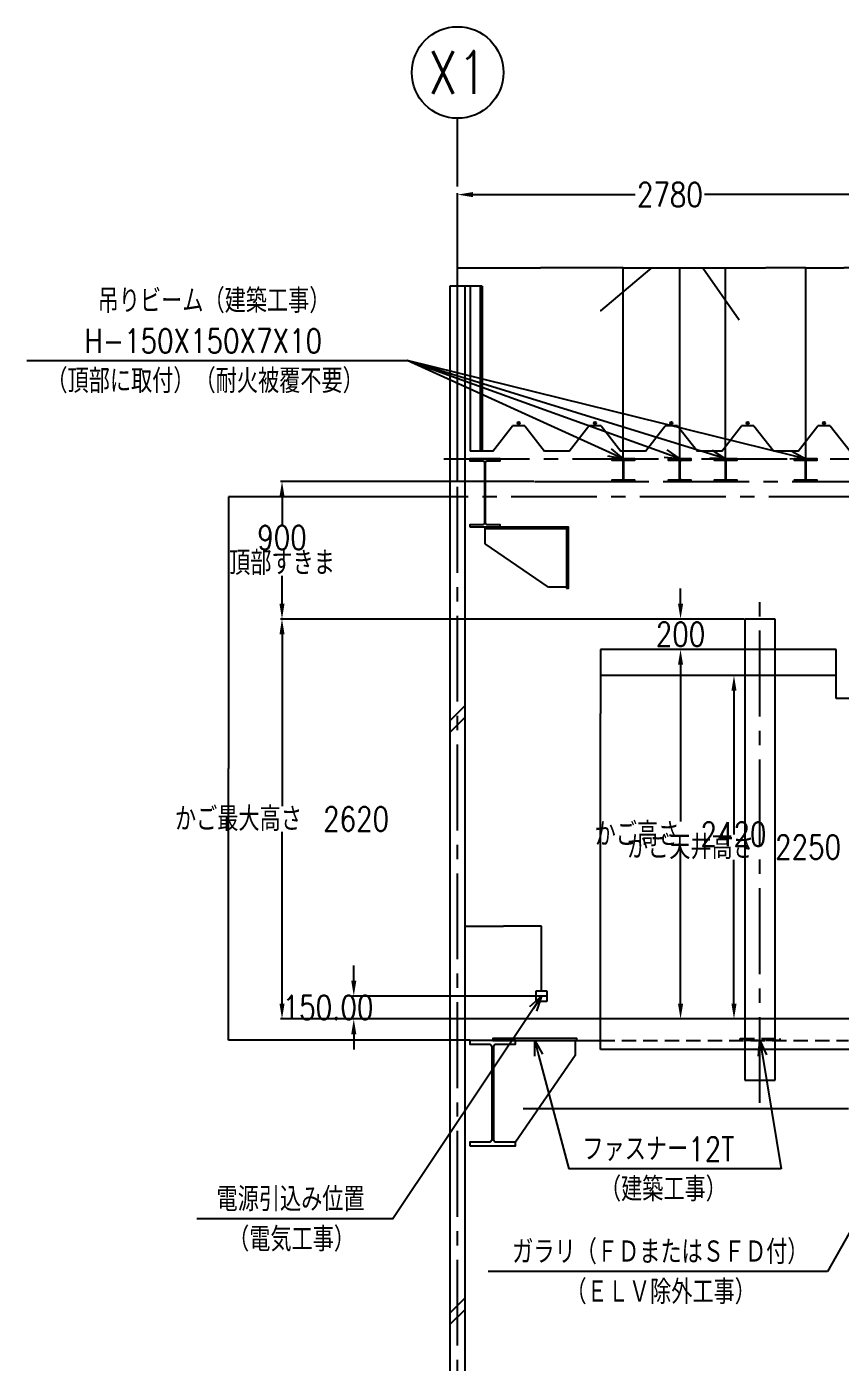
# Model space of a CAD drawing. Extents: x 6277 to 40502, y 903 to 24570.
# Drawn here: x 6277 to 11605, y 14058 to 22807 of the extents above; entities that cross this region are included whole.
import ezdxf
from ezdxf.enums import TextEntityAlignment as Align

# ---------------------------------------------------------------- set-up
doc = ezdxf.new("R2010")
doc.units = 0
doc.header["$LTSCALE"] = 750
doc.header["$MEASUREMENT"] = 0
doc.linetypes.add('CENTER2', pattern=[1.125, 0.75, -0.125, 0.125, -0.125])
doc.linetypes.add('HIDDEN2', pattern=[0.1875, 0.125, -0.0625])
doc.layers.get('0').update_dxf_attribs({"linetype": 'CONTINUOUS'})
doc.layers.get('DEFPOINTS').update_dxf_attribs({"color": 8, "linetype": 'CONTINUOUS'})
for name, color, linetype in [('01-床', 3, 'CONTINUOUS'), ('01-梁_S', 7, 'CONTINUOUS'), ('ZZ-BUILD-AXIS-T', 7, 'CENTER2'), ('ZZ-BUILD-BLN-T', 7, 'CONTINUOUS'), ('ZZ-BUILD-BM2', 2, 'CONTINUOUS'), ('ZZ-BUILD-W', 3, 'CONTINUOUS'), ('ZZ-CENT', 7, 'CENTER2'), ('ZZ-COMMENT', 6, 'CONTINUOUS'), ('ZZ-COMMENT-STL', 6, 'CONTINUOUS'), ('ZZ-DIM-COM1', 6, 'CONTINUOUS'), ('ZZ-DIM-COM2', 7, 'CONTINUOUS'), ('ZZ-ETC', 7, 'CONTINUOUS'), ('ZZ-OBJE', 3, 'CONTINUOUS')]:
    doc.layers.add(name, color=color, linetype=linetype)
doc.styles.add('MITOH', font='romans.shx', dxfattribs={"width": 0.8, "bigfont": 'extfont.shx'})
doc.dimstyles.get("Standard").update_dxf_attribs({"dimtxt": 0.18, "dimasz": 0.18, "dimexe": 0.18, "dimexo": 0.0625, "dimgap": 0.09, "dimtad": 0, "dimtih": 1, "dimtoh": 1, "dimzin": 0, "dimdsep": 46, "dimtxsty": 'MITOH', "dimcen": 0.09, "dimadec": 0, "dimazin": 0, "dimtfac": 1, "dimtofl": 0, "dimtmove": 2, "dimatfit": 3, "dimfxl": 1, "dimtolj": 1, "dimarcsym": 0})

# ---------------------------------------------------------------- blocks, each defined once
blk = doc.blocks.new('*U195')
at = {"layer": 'ZZ-COMMENT', "style": 'MITOH', "width": 0.8}
for s, p in [('ガラリ（ＦＤまたはＳＦＤ付）', (9289.6, 14861.7)), ('（ＥＬＶ除外工事）', (9638.2, 14599.2))]:
    blk.add_text(s, height=157.5, dxfattribs=at).set_placement(p)
blk = doc.blocks.new('*U200')
at = {"layer": 'ZZ-COMMENT', "style": 'MITOH', "width": 0.8}
for s, p in [('電源引込み位置', (7353, 15207.1)), ('（電気工事）', (7428.6, 14944.6))]:
    blk.add_text(s, height=157.5, dxfattribs=at).set_placement(p)
blk = doc.blocks.new('_OPEN30')
at = {"color": 0, "linetype": 'ByBlock'}
for p, q in [((-1, 0.268), (0, 0)), ((0, 0), (-1, -0.268)), ((0, 0), (-1, 0))]:
    blk.add_line(p, q, dxfattribs=at)
blk = doc.blocks.new('*U201')
at = {"layer": 'ZZ-COMMENT'}
blk.add_lwpolyline([(9426.3, 16533.3), (8506.6, 15157.1), (8496.6, 15157.1)], dxfattribs=at)
at = {"layer": 'ZZ-COMMENT', "xscale": 100, "yscale": 100, "zscale": 100, "rotation": 56.24244146039536}
blk.add_blockref('_OPEN30', (9481.9, 16616.4), dxfattribs=at)
blk = doc.blocks.new('*D259')
at = {"layer": 'DEFPOINTS', "color": 0, "transparency": 16777216}
for p in [(11878.9, 21707.4), (11878.9, 21417.4), (9098.9, 20857.4)]:
    blk.add_point(p, dxfattribs=at)
at = {"layer": 'ZZ-DIM-COM1', "color": 0, "lineweight": -2, "transparency": 16777216}
for p, q in [((9098.9, 20860.5), (9098.9, 21716.4)), ((9198.9, 21707.4), (10262.4, 21707.4)), ((11778.9, 21707.4), (10715.4, 21707.4)), ((11878.9, 21420.5), (11878.9, 21716.4))]:
    blk.add_line(p, q, dxfattribs=at)
at = {"layer": 'ZZ-DIM-COM1', "color": 0, "transparency": 16777216}
for points in [[(9198.9, 21724), (9198.9, 21690.7), (9098.9, 21707.4)], [(11778.9, 21724), (11778.9, 21690.7), (11878.9, 21707.4)]]:
    blk.add_solid(points, dxfattribs=at)
at = {"layer": 'ZZ-DIM-COM1', "color": 0, "transparency": 16777216, "insert": (10488.9, 21707.4), "char_height": 157.5, "attachment_point": 5, "style": 'MITOH'}
blk.add_mtext('\\A1;2780', dxfattribs=at)
blk = doc.blocks.new('*D267')
at = {"layer": 'DEFPOINTS', "color": 0, "transparency": 16777216}
for p in [(7948.9, 18927.4), (10978.9, 18927.4), (10033.9, 16307.4)]:
    blk.add_point(p, dxfattribs=at)
at = {"layer": 'ZZ-DIM-COM1', "color": 0, "lineweight": -2, "transparency": 16777216}
for p, q in [((10975.8, 18927.4), (7939.9, 18927.4)), ((7948.9, 18827.4), (7948.9, 17700.6)), ((7948.9, 16407.4), (7948.9, 17534.1)), ((10030.8, 16307.4), (7939.9, 16307.4))]:
    blk.add_line(p, q, dxfattribs=at)
at = {"layer": 'ZZ-DIM-COM1', "color": 0, "transparency": 16777216}
for points in [[(7932.3, 18827.4), (7965.6, 18827.4), (7948.9, 18927.4)], [(7932.3, 16407.4), (7965.6, 16407.4), (7948.9, 16307.4)]]:
    blk.add_solid(points, dxfattribs=at)
at = {"layer": 'ZZ-DIM-COM1', "color": 0, "transparency": 16777216, "insert": (7948.9, 17617.4), "char_height": 157.5, "attachment_point": 5, "style": 'MITOH'}
blk.add_mtext('\\A1;かご最大高さ\u30002620', dxfattribs=at)
blk = doc.blocks.new('*D268')
at = {"layer": 'DEFPOINTS', "color": 0, "transparency": 16777216}
for p in [(7948.9, 19827.4), (9601.8, 19827.4), (10978.9, 18927.4)]:
    blk.add_point(p, dxfattribs=at)
at = {"layer": 'ZZ-DIM-COM1', "color": 0, "lineweight": -2, "transparency": 16777216}
for p, q in [((9598.7, 19827.4), (7939.9, 19827.4)), ((7948.9, 19727.4), (7948.9, 19543.9)), ((7948.9, 19027.4), (7948.9, 19210.9)), ((10975.8, 18927.4), (7939.9, 18927.4))]:
    blk.add_line(p, q, dxfattribs=at)
at = {"layer": 'ZZ-DIM-COM1', "color": 0, "transparency": 16777216}
for points in [[(7932.3, 19727.4), (7965.6, 19727.4), (7948.9, 19827.4)], [(7932.3, 19027.4), (7965.6, 19027.4), (7948.9, 18927.4)]]:
    blk.add_solid(points, dxfattribs=at)
at = {"layer": 'ZZ-DIM-COM1', "color": 0, "transparency": 16777216, "char_height": 157.5, "attachment_point": 5, "style": 'MITOH'}
for s, insert in [('\\A1;900', (7948.9, 19460.6)), ('\\A1;頂部すきま', (7948.9, 19294.1))]:
    blk.add_mtext(s, dxfattribs=dict(at, insert=insert))
blk = doc.blocks.new('*D269')
at = {"layer": 'DEFPOINTS', "color": 0, "transparency": 16777216}
for p in [(10908.9, 18557.4), (10978.9, 18557.4), (10978.9, 16307.4)]:
    blk.add_point(p, dxfattribs=at)
at = {"layer": 'ZZ-DIM-COM1', "color": 0, "lineweight": -2, "transparency": 16777216}
for p, q in [((10975.8, 18557.4), (10899.9, 18557.4)), ((10908.9, 18457.4), (10908.9, 17515.6)), ((10908.9, 16407.4), (10908.9, 17349.1)), ((10975.8, 16307.4), (10899.9, 16307.4))]:
    blk.add_line(p, q, dxfattribs=at)
at = {"layer": 'ZZ-DIM-COM1', "color": 0, "transparency": 16777216}
for points in [[(10892.3, 18457.4), (10925.6, 18457.4), (10908.9, 18557.4)], [(10892.3, 16407.4), (10925.6, 16407.4), (10908.9, 16307.4)]]:
    blk.add_solid(points, dxfattribs=at)
at = {"layer": 'ZZ-DIM-COM1', "color": 0, "transparency": 16777216, "insert": (10908.9, 17432.4), "char_height": 157.5, "attachment_point": 5, "style": 'MITOH'}
blk.add_mtext('\\A1;かご天井高さ\u30002250', dxfattribs=at)
blk = doc.blocks.new('*D270')
at = {"layer": 'DEFPOINTS', "color": 0, "transparency": 16777216}
for p in [(10558.9, 18727.4), (10978.9, 18727.4), (10978.9, 16307.4)]:
    blk.add_point(p, dxfattribs=at)
at = {"layer": 'ZZ-DIM-COM1', "color": 0, "lineweight": -2, "transparency": 16777216}
for p, q in [((10975.8, 18727.4), (10549.9, 18727.4)), ((10558.9, 18627.4), (10558.9, 17600.6)), ((10558.9, 16407.4), (10558.9, 17434.1)), ((10975.8, 16307.4), (10549.9, 16307.4))]:
    blk.add_line(p, q, dxfattribs=at)
at = {"layer": 'ZZ-DIM-COM1', "color": 0, "transparency": 16777216}
for points in [[(10542.3, 18627.4), (10575.6, 18627.4), (10558.9, 18727.4)], [(10542.3, 16407.4), (10575.6, 16407.4), (10558.9, 16307.4)]]:
    blk.add_solid(points, dxfattribs=at)
at = {"layer": 'ZZ-DIM-COM1', "color": 0, "transparency": 16777216, "insert": (10558.9, 17517.4), "char_height": 157.5, "attachment_point": 5, "style": 'MITOH'}
blk.add_mtext('\\A1;かご高さ\u30002420', dxfattribs=at)
blk = doc.blocks.new('*D271')
at = {"layer": 'DEFPOINTS', "color": 0, "transparency": 16777216}
for p in [(10558.9, 18927.4), (10978.9, 18927.4), (10978.9, 18727.4)]:
    blk.add_point(p, dxfattribs=at)
at = {"layer": 'ZZ-DIM-COM1', "color": 0, "lineweight": -2, "transparency": 16777216}
for p, q in [((10558.9, 19027.4), (10558.9, 19127.4)), ((10975.8, 18927.4), (10549.9, 18927.4)), ((10975.8, 18727.4), (10549.9, 18727.4)), ((10558.9, 18627.4), (10558.9, 18527.4))]:
    blk.add_line(p, q, dxfattribs=at)
at = {"layer": 'ZZ-DIM-COM1', "color": 0, "transparency": 16777216}
for points in [[(10542.3, 19027.4), (10575.6, 19027.4), (10558.9, 18927.4)], [(10542.3, 18627.4), (10575.6, 18627.4), (10558.9, 18727.4)]]:
    blk.add_solid(points, dxfattribs=at)
at = {"layer": 'ZZ-DIM-COM1', "color": 0, "transparency": 16777216, "insert": (10558.9, 18827.4), "char_height": 157.5, "attachment_point": 5, "style": 'MITOH'}
blk.add_mtext('\\A1;200', dxfattribs=at)
blk = doc.blocks.new('*D272')
at = {"layer": 'DEFPOINTS', "color": 0, "transparency": 16777216}
for p in [(8418.9, 16457.4), (9683.9, 16457.4), (9048.9, 16307.4)]:
    blk.add_point(p, dxfattribs=at)
at = {"layer": 'ZZ-DIM-COM2', "color": 0, "lineweight": -2, "transparency": 16777216}
for p, q in [((8418.9, 16557.4), (8418.9, 16657.4)), ((9680.8, 16457.4), (8409.9, 16457.4)), ((9045.8, 16307.4), (8409.9, 16307.4)), ((8418.9, 16207.4), (8418.9, 16107.4))]:
    blk.add_line(p, q, dxfattribs=at)
at = {"layer": 'ZZ-DIM-COM2', "color": 0, "transparency": 16777216}
for points in [[(8402.3, 16557.4), (8435.6, 16557.4), (8418.9, 16457.4)], [(8402.3, 16207.4), (8435.6, 16207.4), (8418.9, 16307.4)]]:
    blk.add_solid(points, dxfattribs=at)
at = {"layer": 'ZZ-DIM-COM2', "color": 0, "transparency": 16777216, "insert": (8250.2, 16382.4), "char_height": 157.5, "attachment_point": 5, "style": 'MITOH'}
blk.add_mtext('\\A1;150.00', dxfattribs=at)
blk = doc.blocks.new('*D274')
at = {"layer": 'DEFPOINTS', "color": 0, "transparency": 16777216}
for p in [(7598.9, 19727.4), (9148.9, 19727.4), (9178.9, 16167.4)]:
    blk.add_point(p, dxfattribs=at)
at = {"layer": 'ZZ-DIM-COM1', "color": 0, "lineweight": -2, "transparency": 16777216}
for p, q in [((9148.9, 19727.4), (7598.7, 19727.4)), ((7598.9, 19727.2), (7598.9, 17947.5)), ((7598.9, 16167.5), (7598.9, 17947.2)), ((9178.9, 16167.4), (7598.7, 16167.4))]:
    blk.add_line(p, q, dxfattribs=at)
at = {"layer": 'ZZ-DIM-COM1', "color": 0, "transparency": 16777216}
for points in [[(7598.9, 19727.2), (7598.9, 19727.2), (7598.9, 19727.4)], [(7598.9, 16167.5), (7598.9, 16167.5), (7598.9, 16167.4)]]:
    blk.add_solid(points, dxfattribs=at)
at = {"layer": 'ZZ-DIM-COM1', "color": 0, "transparency": 16777216, "insert": (7598.9, 17947.4), "char_height": 0.18, "attachment_point": 5, "style": 'MITOH'}
blk.add_mtext('\\A1;3560.00', dxfattribs=at)
blk = doc.blocks.new('*U232')
at = {"layer": 'ZZ-COMMENT'}
blk.add_lwpolyline([(11675.1, 15379.4), (11353.6, 14811.7)], dxfattribs=at)
at = {"layer": 'ZZ-COMMENT', "xscale": 100, "yscale": 100, "zscale": 100, "rotation": 60.47294033653557}
blk.add_blockref('_OPEN30', (11724.4, 15466.4), dxfattribs=at)
blk = doc.blocks.new('*U233')
at = {"layer": 'ZZ-COMMENT-STL', "style": 'MITOH', "width": 0.8}
for s, p in [('吊りビーム（建築工事）', (6574.6, 21092.1)), ('H-150X150X7X10', (6488.8, 20829.6)), ('（頂部に取付）（耐火被覆不要）', (6238.6, 20567.1))]:
    blk.add_text(s, height=157.5, dxfattribs=at).set_placement(p)
blk = doc.blocks.new('*D289')
at = {"layer": 'DEFPOINTS', "color": 0, "transparency": 16777216}
for p in [(10183.9, 21227.1), (9098.9, 19827.4), (10183.9, 19827.4)]:
    blk.add_point(p, dxfattribs=at)
at = {"layer": 'ZZ-DIM-COM2', "color": 0, "lineweight": -2, "transparency": 16777216}
for p, q in [((9098.9, 19827.4), (9098.9, 21227.3)), ((9099.1, 21227.1), (9640.9, 21227.1)), ((10183.7, 21227.1), (9641.9, 21227.1)), ((10183.9, 19827.4), (10183.9, 21227.3))]:
    blk.add_line(p, q, dxfattribs=at)
at = {"layer": 'ZZ-DIM-COM2', "color": 0, "transparency": 16777216}
for points in [[(9099.1, 21227.1), (9099.1, 21227), (9098.9, 21227.1)], [(10183.7, 21227.1), (10183.7, 21227), (10183.9, 21227.1)]]:
    blk.add_solid(points, dxfattribs=at)
at = {"layer": 'ZZ-DIM-COM2', "color": 0, "transparency": 16777216, "insert": (9641.4, 21227.1), "char_height": 0.18, "attachment_point": 5, "style": 'MITOH'}
blk.add_mtext('\\A1;1085.00', dxfattribs=at)
blk = doc.blocks.new('*D290')
at = {"layer": 'DEFPOINTS', "color": 0, "transparency": 16777216}
for p in [(10553.9, 21227.1), (10183.9, 19827.4), (10553.9, 19827.4)]:
    blk.add_point(p, dxfattribs=at)
at = {"layer": 'ZZ-DIM-COM2', "color": 0, "lineweight": -2, "transparency": 16777216}
for p, q in [((10368.9, 21227.1), (10033.7, 20946)), ((10183.9, 19827.4), (10183.9, 21227.3)), ((10184.1, 21227.1), (10553.7, 21227.1)), ((10553.9, 19827.4), (10553.9, 21227.3)), ((10033.7, 20946), (10033.5, 20946))]:
    blk.add_line(p, q, dxfattribs=at)
at = {"layer": 'ZZ-DIM-COM2', "color": 0, "transparency": 16777216}
for points in [[(10184.1, 21227.1), (10184.1, 21227), (10183.9, 21227.1)], [(10553.7, 21227.1), (10553.7, 21227), (10553.9, 21227.1)]]:
    blk.add_solid(points, dxfattribs=at)
at = {"layer": 'ZZ-DIM-COM2', "color": 0, "transparency": 16777216, "insert": (10033, 20946), "char_height": 0.18, "attachment_point": 5, "style": 'MITOH'}
blk.add_mtext('\\A1;370.00', dxfattribs=at)
blk = doc.blocks.new('*D291')
at = {"layer": 'DEFPOINTS', "color": 0, "transparency": 16777216}
for p in [(10853.9, 21227.1), (10553.9, 19827.4), (10853.9, 19827.4)]:
    blk.add_point(p, dxfattribs=at)
at = {"layer": 'ZZ-DIM-COM2', "color": 0, "lineweight": -2, "transparency": 16777216}
for p, q in [((10553.9, 19827.4), (10553.9, 21227.3)), ((10554.1, 21227.1), (10853.7, 21227.1)), ((10703.9, 21227.1), (10942.9, 20887.3)), ((10853.9, 19827.4), (10853.9, 21227.3)), ((10942.9, 20887.3), (10943.1, 20887.3))]:
    blk.add_line(p, q, dxfattribs=at)
at = {"layer": 'ZZ-DIM-COM2', "color": 0, "transparency": 16777216}
for points in [[(10554.1, 21227.1), (10554.1, 21227), (10553.9, 21227.1)], [(10853.7, 21227.1), (10853.7, 21227), (10853.9, 21227.1)]]:
    blk.add_solid(points, dxfattribs=at)
at = {"layer": 'ZZ-DIM-COM2', "color": 0, "transparency": 16777216, "insert": (10943.5, 20887.3), "char_height": 0.18, "attachment_point": 5, "style": 'MITOH'}
blk.add_mtext('\\A1;300.00', dxfattribs=at)
blk = doc.blocks.new('*D292')
at = {"layer": 'DEFPOINTS', "color": 0, "transparency": 16777216}
for p in [(11378.9, 21227.1), (10853.9, 19827.4), (11378.9, 19827.4)]:
    blk.add_point(p, dxfattribs=at)
at = {"layer": 'ZZ-DIM-COM2', "color": 0, "lineweight": -2, "transparency": 16777216}
for p, q in [((10853.9, 19827.4), (10853.9, 21227.3)), ((10854.1, 21227.1), (11116, 21227.1)), ((11378.7, 21227.1), (11116.9, 21227.1)), ((11378.9, 19827.4), (11378.9, 21227.3))]:
    blk.add_line(p, q, dxfattribs=at)
at = {"layer": 'ZZ-DIM-COM2', "color": 0, "transparency": 16777216}
for points in [[(10854.1, 21227.1), (10854.1, 21227), (10853.9, 21227.1)], [(11378.7, 21227.1), (11378.7, 21227), (11378.9, 21227.1)]]:
    blk.add_solid(points, dxfattribs=at)
at = {"layer": 'ZZ-DIM-COM2', "color": 0, "transparency": 16777216, "insert": (11116.4, 21227.1), "char_height": 0.18, "attachment_point": 5, "style": 'MITOH'}
blk.add_mtext('\\A1;525.00', dxfattribs=at)
blk = doc.blocks.new('*D293')
at = {"layer": 'DEFPOINTS', "color": 0, "transparency": 16777216}
for p in [(11878.9, 21492.4), (11878.9, 21227.1), (11378.9, 19827.4)]:
    blk.add_point(p, dxfattribs=at)
at = {"layer": 'ZZ-DIM-COM2', "color": 0, "lineweight": -2, "transparency": 16777216}
for p, q in [((11878.9, 21492.3), (11878.9, 21226.9)), ((11378.9, 19827.4), (11378.9, 21227.3)), ((11379.1, 21227.1), (11628.5, 21227.1)), ((11878.7, 21227.1), (11629.4, 21227.1))]:
    blk.add_line(p, q, dxfattribs=at)
at = {"layer": 'ZZ-DIM-COM2', "color": 0, "transparency": 16777216}
for points in [[(11379.1, 21227.1), (11379.1, 21227), (11378.9, 21227.1)], [(11878.7, 21227.1), (11878.7, 21227), (11878.9, 21227.1)]]:
    blk.add_solid(points, dxfattribs=at)
at = {"layer": 'ZZ-DIM-COM2', "color": 0, "transparency": 16777216, "insert": (11628.9, 21227.1), "char_height": 0.18, "attachment_point": 5, "style": 'MITOH'}
blk.add_mtext('\\A1;500.00', dxfattribs=at)
blk = doc.blocks.new('*D294')
at = {"layer": 'DEFPOINTS', "color": 0, "transparency": 16777216}
for p in [(9648.9, 16914.6), (9148.9, 16457.4), (9648.9, 16492.4)]:
    blk.add_point(p, dxfattribs=at)
at = {"layer": 'ZZ-DIM-COM1', "color": 0, "lineweight": -2, "transparency": 16777216}
for p, q in [((9148.9, 16457.4), (9148.9, 16914.8)), ((9149.1, 16914.6), (9398.5, 16914.6)), ((9648.7, 16914.6), (9399.4, 16914.6)), ((9648.9, 16492.4), (9648.9, 16914.8))]:
    blk.add_line(p, q, dxfattribs=at)
at = {"layer": 'ZZ-DIM-COM1', "color": 0, "transparency": 16777216}
for points in [[(9149.1, 16914.6), (9149.1, 16914.5), (9148.9, 16914.6)], [(9648.7, 16914.6), (9648.7, 16914.5), (9648.9, 16914.6)]]:
    blk.add_solid(points, dxfattribs=at)
at = {"layer": 'ZZ-DIM-COM1', "color": 0, "transparency": 16777216, "insert": (9398.9, 16914.6), "char_height": 0.18, "attachment_point": 5, "style": 'MITOH'}
blk.add_mtext('\\A1;500.00', dxfattribs=at)
blk = doc.blocks.new('*U236')
at = {"layer": 'ZZ-DIM-COM1'}
blk.add_lwpolyline([(11114.8, 20160.4), (8601.8, 20779.6)], dxfattribs=at)
at = {"layer": 'ZZ-DIM-COM1', "xscale": 100, "yscale": 100, "zscale": 100, "rotation": 346.1579248630029}
blk.add_blockref('_OPEN30', (11211.9, 20136.4), dxfattribs=at)
blk = doc.blocks.new('*U237')
at = {"layer": 'ZZ-DIM-COM1'}
blk.add_lwpolyline([(10591.3, 20165.9), (8601.8, 20779.6)], dxfattribs=at)
at = {"layer": 'ZZ-DIM-COM1', "xscale": 100, "yscale": 100, "zscale": 100, "rotation": 342.8579327591686}
blk.add_blockref('_OPEN30', (10686.9, 20136.4), dxfattribs=at)
blk = doc.blocks.new('*U238')
at = {"layer": 'ZZ-DIM-COM1'}
blk.add_lwpolyline([(10292.8, 20170.3), (8601.8, 20779.6)], dxfattribs=at)
at = {"layer": 'ZZ-DIM-COM1', "xscale": 100, "yscale": 100, "zscale": 100, "rotation": 340.1868402376869}
blk.add_blockref('_OPEN30', (10386.9, 20136.4), dxfattribs=at)
blk = doc.blocks.new('*U239')
at = {"layer": 'ZZ-DIM-COM1'}
blk.add_lwpolyline([(9925.9, 20177.8), (8601.8, 20779.6)], dxfattribs=at)
at = {"layer": 'ZZ-DIM-COM1', "xscale": 100, "yscale": 100, "zscale": 100, "rotation": 335.5589113019865}
blk.add_blockref('_OPEN30', (10016.9, 20136.4), dxfattribs=at)
blk = doc.blocks.new('*U251')
at = {"layer": 'ZZ-COMMENT', "style": 'MITOH', "width": 0.8}
for s, p in [('ファスナー12T', (9749.3, 15535)), ('（建築工事）', (9863.9, 15272.5))]:
    blk.add_text(s, height=157.5, dxfattribs=at).set_placement(p)
blk = doc.blocks.new('*U252')
at = {"layer": 'ZZ-COMMENT'}
blk.add_lwpolyline([(9462.5, 16229.8), (9659.5, 15485)], dxfattribs=at)
at = {"layer": 'ZZ-COMMENT', "xscale": 100, "yscale": 100, "zscale": 100, "rotation": 104.8188926659376}
blk.add_blockref('_OPEN30', (9436.9, 16326.4), dxfattribs=at)
blk = doc.blocks.new('*U253')
at = {"layer": 'ZZ-COMMENT'}
blk.add_lwpolyline([(10928.1, 16227.8), (11050.3, 15485)], dxfattribs=at)
at = {"layer": 'ZZ-COMMENT', "xscale": 100, "yscale": 100, "zscale": 100, "rotation": 99.34110152520906}
blk.add_blockref('_OPEN30', (10911.9, 16326.4), dxfattribs=at)

msp = doc.modelspace()

# ---------------------------------------------------------------- linework, layer by layer
at = {"layer": '01-床'}
for p, q in [((9328.92, 20027.356), (9458.92, 20193.356)), ((9538.92, 20193.356), (9458.92, 20193.356)), ((9498.92, 20204.356), (9498.92, 20193.356)), ((9538.92, 20193.356), (9668.92, 20027.356)), ((9828.92, 20027.356), (9958.92, 20193.356)), ((10038.92, 20193.356), (9958.92, 20193.356)), ((9998.92, 20204.356), (9998.92, 20193.356)), ((10038.92, 20193.356), (10168.92, 20027.356)), ((10328.92, 20027.356), (10458.92, 20193.356)), ((10538.92, 20193.356), (10458.92, 20193.356)), ((10498.92, 20204.356), (10498.92, 20193.356)), ((10538.92, 20193.356), (10668.92, 20027.356)), ((10828.92, 20027.356), (10958.92, 20193.356)), ((11038.92, 20193.356), (10958.92, 20193.356)), ((10998.92, 20204.356), (10998.92, 20193.356)), ((11038.92, 20193.356), (11168.92, 20027.356)), ((11328.92, 20027.356), (11458.92, 20193.356)), ((11538.92, 20193.356), (11458.92, 20193.356)), ((11498.92, 20204.356), (11498.92, 20193.356)), ((11538.92, 20193.356), (11668.92, 20027.356)), ((9328.92, 20027.356), (9181.42, 20027.356)), ((9828.92, 20027.356), (9668.92, 20027.356)), ((10328.92, 20027.356), (10168.92, 20027.356)), ((10328.92, 20027.356), (10168.92, 20027.356)), ((10828.92, 20027.356), (10668.92, 20027.356)), ((10828.92, 20027.356), (10668.92, 20027.356)), ((11328.92, 20027.356), (11168.92, 20027.356)), ((11328.92, 20027.356), (11168.92, 20027.356))]:
    msp.add_line(p, q, dxfattribs=at)
for centre in [(9498.92, 20211.856), (9998.92, 20211.856), (10498.92, 20211.856), (10998.92, 20211.856), (11498.92, 20211.856)]:
    msp.add_circle(centre, 7.5, dxfattribs=at)
at = {"layer": '01-梁_S'}
for points in [[(9178.92, 19531.356), (9377.92, 19531.356), (9377.92, 19544.356), (9295.42, 19544.356, -0.414), (9282.42, 19557.356), (9282.42, 19951.356, -0.414), (9295.42, 19964.356), (9377.92, 19964.356), (9377.92, 19977.356), (9178.92, 19977.356), (9178.92, 19964.356), (9261.42, 19964.356, -0.414), (9274.42, 19951.356), (9274.42, 19557.356, -0.414), (9261.42, 19544.356), (9178.92, 19544.356), (9178.92, 19531.356)], [(10108.92, 19827.356), (10258.92, 19827.356), (10258.92, 19837.356), (10195.42, 19837.356, -0.414), (10187.42, 19845.356), (10187.42, 19959.356, -0.414), (10195.42, 19967.356), (10258.92, 19967.356), (10258.92, 19977.356), (10108.92, 19977.356), (10108.92, 19967.356), (10172.42, 19967.356, -0.414), (10180.42, 19959.356), (10180.42, 19845.356, -0.414), (10172.42, 19837.356), (10108.92, 19837.356), (10108.92, 19827.356)], [(10478.919, 19827.356), (10628.919, 19827.356), (10628.919, 19837.356), (10565.419, 19837.356, -0.414), (10557.419, 19845.356), (10557.419, 19959.356, -0.414), (10565.419, 19967.356), (10628.919, 19967.356), (10628.919, 19977.356), (10478.919, 19977.356), (10478.919, 19967.356), (10542.419, 19967.356, -0.414), (10550.419, 19959.356), (10550.419, 19845.356, -0.414), (10542.419, 19837.356), (10478.919, 19837.356), (10478.919, 19827.356)], [(10778.92, 19827.356), (10928.92, 19827.356), (10928.92, 19837.356), (10865.42, 19837.356, -0.414), (10857.42, 19845.356), (10857.42, 19959.356, -0.414), (10865.42, 19967.356), (10928.92, 19967.356), (10928.92, 19977.356), (10778.92, 19977.356), (10778.92, 19967.356), (10842.42, 19967.356, -0.414), (10850.42, 19959.356), (10850.42, 19845.356, -0.414), (10842.42, 19837.356), (10778.92, 19837.356), (10778.92, 19827.356)], [(11303.919, 19827.356), (11453.919, 19827.356), (11453.919, 19837.356), (11390.419, 19837.356, -0.414), (11382.419, 19845.356), (11382.419, 19959.356, -0.414), (11390.419, 19967.356), (11453.919, 19967.356), (11453.919, 19977.356), (11303.919, 19977.356), (11303.919, 19967.356), (11367.419, 19967.356, -0.414), (11375.419, 19959.356), (11375.419, 19845.356, -0.414), (11367.419, 19837.356), (11303.919, 19837.356), (11303.919, 19827.356)], [(9178.92, 15475.356), (9478.92, 15475.356), (9478.92, 15499.356), (9353.42, 15499.356, -0.414), (9335.42, 15517.356), (9335.42, 16125.356, -0.414), (9353.42, 16143.356), (9478.92, 16143.356), (9478.92, 16167.356), (9178.92, 16167.356), (9178.92, 16143.356), (9304.42, 16143.356, -0.414), (9322.42, 16125.356), (9322.42, 15517.356, -0.414), (9304.42, 15499.356), (9178.92, 15499.356), (9178.92, 15475.356)]]:
    msp.add_lwpolyline(points, format="xyb", dxfattribs=at)
at = {"layer": 'ZZ-BUILD-AXIS-T', "linetype": 'CENTER2'}
for p, q in [((9098.92, 10792.356), (9098.92, 22207.356)), ((9008.016, 19977.356), (15471.42, 19977.356)), ((9601.78, 19827.356), (11912.67, 19827.356))]:
    msp.add_line(p, q, dxfattribs=at)
at = {"layer": 'ZZ-BUILD-BLN-T'}
msp.add_circle((9098.92, 22507.356), 300, dxfattribs=at)
at = {"layer": 'ZZ-BUILD-BM2', "color": 3, "linetype": 'Continuous'}
for p, q in [((9528.92, 16167.356), (10033.92, 16167.356)), ((9528.92, 15721.356), (11658.92, 15721.356))]:
    msp.add_line(p, q, dxfattribs=at)
at = {"layer": 'ZZ-BUILD-BM2', "color": 2, "linetype": 'HIDDEN2'}
msp.add_line((10033.92, 16167.356), (11658.92, 16167.356), dxfattribs=at)
at = {"layer": 'ZZ-BUILD-W', "linetype": 'Continuous'}
for p, q in [((9048.92, 21107.356), (9048.92, 16167.356)), ((9258.92, 21107.356), (9048.92, 21107.356)), ((9148.92, 16167.356), (9148.92, 21107.356)), ((9181.42, 21107.356), (9181.42, 20027.356)), ((9246.42, 21107.356), (9246.42, 20027.356)), ((9258.92, 21107.356), (9258.92, 20027.356)), ((9048.92, 16167.356), (9048.92, 12767.356)), ((9148.92, 12767.356), (9148.92, 16167.356))]:
    msp.add_line(p, q, dxfattribs=at)
at = {"layer": 'ZZ-BUILD-W', "color": 7, "linetype": 'Continuous'}
for p, q in [((9048.92, 18259.856), (9148.92, 18359.856)), ((9048.92, 18184.856), (9148.92, 18284.856)), ((9048.92, 14379.856), (9148.92, 14479.856)), ((9048.92, 14304.856), (9148.92, 14404.856))]:
    msp.add_line(p, q, dxfattribs=at)
at = {"layer": 'ZZ-BUILD-W'}
msp.add_point((9048.92, 16307.356), dxfattribs=at)
at = {"layer": 'ZZ-CENT', "linetype": 'CENTER2', "extrusion": (1.1e-15, 0, -1)}
msp.add_line((11078.92, 15757.356), (11078.92, 19077.356), dxfattribs=at)
at = {"layer": 'ZZ-COMMENT'}
for p, q in [((11217.331, 15325.917), (9826.535, 15325.917)), ((8673.575, 14998.066), (7391.175, 14998.066)), ((11520.564, 14652.594), (9298.442, 14652.594))]:
    msp.add_line(p, q, dxfattribs=at)
at = {"layer": 'ZZ-COMMENT-STL'}
msp.add_line((6276.855, 20620.482), (8768.855, 20620.482), dxfattribs=at)
at = {"layer": 'ZZ-ETC', "extrusion": (1.1e-15, 0, -1)}
for p, q in [((9613.92, 16492.356), (9683.92, 16492.356)), ((9613.92, 16422.356), (9613.92, 16492.356)), ((9683.92, 16492.356), (9683.92, 16422.356)), ((9683.92, 16422.356), (9613.92, 16422.356))]:
    msp.add_line(p, q, dxfattribs=at)
at = {"layer": 'ZZ-OBJE', "color": 1, "linetype": 'CENTER2', "extrusion": (1.1e-15, 0, -1)}
msp.add_line((11698.92, 19727.356), (9148.92, 19727.356), dxfattribs=at)
at = {"layer": 'ZZ-OBJE', "linetype": 'Continuous'}
for p, q in [((9693.913, 19136.356), (9278.42, 19419.356)), ((9868.92, 16167.356), (9868.92, 16067.356)), ((9868.92, 16067.356), (9478.92, 15499.356))]:
    msp.add_line(p, q, dxfattribs=at)
at = {"layer": 'ZZ-OBJE', "linetype": 'Continuous', "extrusion": (1.1e-15, 0, -1)}
for p, q in [((11178.92, 18927.356), (10978.92, 18927.356)), ((10978.92, 18927.356), (10978.92, 15907.356)), ((11178.92, 15907.356), (11178.92, 18927.356)), ((11578.92, 18727.356), (10033.92, 18727.356)), ((10033.92, 18727.356), (10033.92, 18307.356)), ((11578.92, 18407.356), (11578.92, 18727.356)), ((11578.92, 18557.356), (10033.92, 18557.356)), ((11698.92, 18407.356), (11578.92, 18407.356)), ((10033.92, 16107.356), (10033.92, 18307.356)), ((11698.92, 16307.356), (10033.92, 16307.356)), ((11698.92, 16107.356), (10033.92, 16107.356)), ((10978.92, 15907.356), (11178.92, 15907.356))]:
    msp.add_line(p, q, dxfattribs=at)
at = {"layer": 'ZZ-OBJE', "color": 2, "linetype": 'HIDDEN2'}
for p, q in [((10948.92, 16167.356), (10948.92, 16179.356)), ((10948.92, 16179.356), (11208.92, 16179.356)), ((11208.92, 16167.356), (10948.92, 16167.356)), ((11208.92, 16179.356), (11208.92, 16167.356))]:
    msp.add_line(p, q, dxfattribs=at)
at = {"layer": 'ZZ-OBJE', "linetype": 'Continuous'}
for points in [[(9278.42, 19519.356), (9278.42, 19531.356), (9823.92, 19531.356), (9823.92, 19126.356), (9811.92, 19126.356)], [(9278.42, 19519.356), (9811.92, 19519.356), (9811.92, 19126.356)], [(9278.42, 19419.356), (9278.42, 19519.356), (9811.92, 19519.356), (9811.92, 19136.356)], [(9811.92, 19136.356), (9693.913, 19136.356)]]:
    msp.add_lwpolyline(points, dxfattribs=at)
msp.add_lwpolyline([(9328.92, 16167.356), (9878.92, 16167.356), (9878.92, 16179.356), (9328.92, 16179.356)], close=True, dxfattribs=at)

# ---------------------------------------------------------------- block references
at = {"layer": 'ZZ-COMMENT'}
for name in ['*U233', '*U236', '*U237', '*U238', '*U239', '*U201', '*U252', '*U253', '*U251', '*U232', '*U200', '*U195']:
    msp.add_blockref(name, (167.013, -159.077), dxfattribs=at)

# ---------------------------------------------------------------- texts
at = {"layer": 'ZZ-BUILD-BLN-T', "style": 'MITOH', "width": 0.8}
msp.add_text('X1', height=280, dxfattribs=at).set_placement((9098.92, 22507.356), align=Align.MIDDLE_CENTER)

# ---------------------------------------------------------------- dimensions: what is measured, and where the dimension line sits
at = {"layer": 'ZZ-DIM-COM1'}
dim = msp.add_linear_dim(base=(11878.92, 21707.356), p1=(9098.92, 20857.356), p2=(11878.92, 21417.356), dimstyle='Standard', override={"dimscale": 50, "dimtxt": 3.15, "dimasz": 2, "dimdec": 0}, dxfattribs=at)
dim.commit()
dim.dimension.update_dxf_attribs({"geometry": '*D259', "text_midpoint": (10488.92, 21707.356)})
for base, p1, p2, text, override, picture, middle in [((7948.92, 19827.356), (10978.92, 18927.356), (9601.78, 19827.356), '<>\\X頂部すきま', {"dimscale": 50, "dimtxt": 3.15, "dimasz": 2, "dimjust": 0, "dimdec": 0, "dimlfac": 1, "dimse1": 0, "dimse2": 0, "dimtix": 0}, '*D268', (7948.92, 19377.356)), ((7948.92, 18927.356), (10033.92, 16307.356), (10978.92, 18927.356), 'かご最大高さ\u3000<>', {"dimscale": 50, "dimtxt": 3.15, "dimasz": 2, "dimdec": 0}, '*D267', (7948.92, 17617.356)), ((10558.92, 18727.356), (10978.92, 16307.356), (10978.92, 18727.356), 'かご高さ\u3000<>', {"dimscale": 50, "dimtxt": 3.15, "dimasz": 2, "dimdec": 0}, '*D270', (10558.92, 17517.356)), ((10908.92, 18557.356), (10978.92, 16307.356), (10978.92, 18557.356), 'かご天井高さ\u3000<>', {"dimscale": 50, "dimtxt": 3.15, "dimasz": 2, "dimdec": 0}, '*D269', (10908.92, 17432.356))]:
    dim = msp.add_linear_dim(base=base, p1=p1, p2=p2, angle=90, text=text, dimstyle='Standard', override=override, dxfattribs=at)
    dim.commit()
    dim.dimension.update_dxf_attribs({"geometry": picture, "text_midpoint": middle})
at = {"layer": 'ZZ-DIM-COM1', "color": 1}
dim = msp.add_linear_dim(base=(7598.92, 19727.356), p1=(9178.92, 16167.356), p2=(9148.92, 19727.356), angle=90, dimstyle='Standard', dxfattribs=at)
dim.commit()
dim.dimension.update_dxf_attribs({"geometry": '*D274', "text_midpoint": (7598.92, 17947.356)})
at = {"layer": 'ZZ-DIM-COM1'}
dim = msp.add_linear_dim(base=(10558.92, 18927.356), p1=(10978.92, 18727.356), p2=(10978.92, 18927.356), angle=90, dimstyle='Standard', override={"dimscale": 50, "dimtxt": 3.15, "dimasz": 2, "dimdec": 0}, dxfattribs=at)
dim.commit()
dim.dimension.update_dxf_attribs({"geometry": '*D271', "text_midpoint": (10558.92, 18827.356)})
dim = msp.add_linear_dim(base=(9648.92, 16914.571), p1=(9148.92, 16457.356), p2=(9648.92, 16492.356), dimstyle='Standard', dxfattribs=at)
dim.commit()
dim.dimension.update_dxf_attribs({"geometry": '*D294', "text_midpoint": (9398.92, 16914.571)})
at = {"layer": 'ZZ-DIM-COM2'}
for base, p1, p2, picture, middle in [((11878.92, 21227.078), (11378.919, 19827.356), (11878.92, 21492.356), '*D293', (11628.919, 21227.078)), ((11378.919, 21227.078), (10853.92, 19827.356), (11378.919, 19827.356), '*D292', (11116.419, 21227.078))]:
    dim = msp.add_linear_dim(base=base, p1=p1, p2=p2, dimstyle='Standard', override={"dimtmove": 1}, dxfattribs=at)
    dim.commit()
    dim.dimension.update_dxf_attribs({"geometry": picture, "text_midpoint": middle})
dim = msp.add_linear_dim(base=(10183.92, 21227.078), p1=(9098.92, 19827.356), p2=(10183.92, 19827.356), dimstyle='Standard', dxfattribs=at)
dim.commit()
dim.dimension.update_dxf_attribs({"geometry": '*D289', "text_midpoint": (9641.42, 21227.078)})
for base, p1, p2, picture, middle in [((10553.919, 21227.078), (10183.92, 19827.356), (10553.919, 19827.356), '*D290', (10033.381, 20945.995)), ((10853.92, 21227.078), (10553.919, 19827.356), (10853.92, 19827.356), '*D291', (10943.147, 20887.281))]:
    dim = msp.add_linear_dim(base=base, p1=p1, p2=p2, dimstyle='Standard', override={"dimtmove": 1}, dxfattribs=at)
    dim.commit()
    dim.dimension.update_dxf_attribs({"geometry": picture, "text_midpoint": middle, "dimtype": 160})
dim = msp.add_linear_dim(base=(8418.92, 16457.356), p1=(9048.92, 16307.356), p2=(9683.92, 16457.356), angle=90, dimstyle='Standard', override={"dimscale": 50, "dimtxt": 3.15, "dimasz": 2, "dimjust": 0, "dimlfac": 1, "dimse1": 0, "dimse2": 0, "dimtix": 0}, dxfattribs=at)
dim.commit()
dim.dimension.update_dxf_attribs({"geometry": '*D272', "text_midpoint": (8250.17, 16382.356)})

doc.saveas('drawing.dxf')
